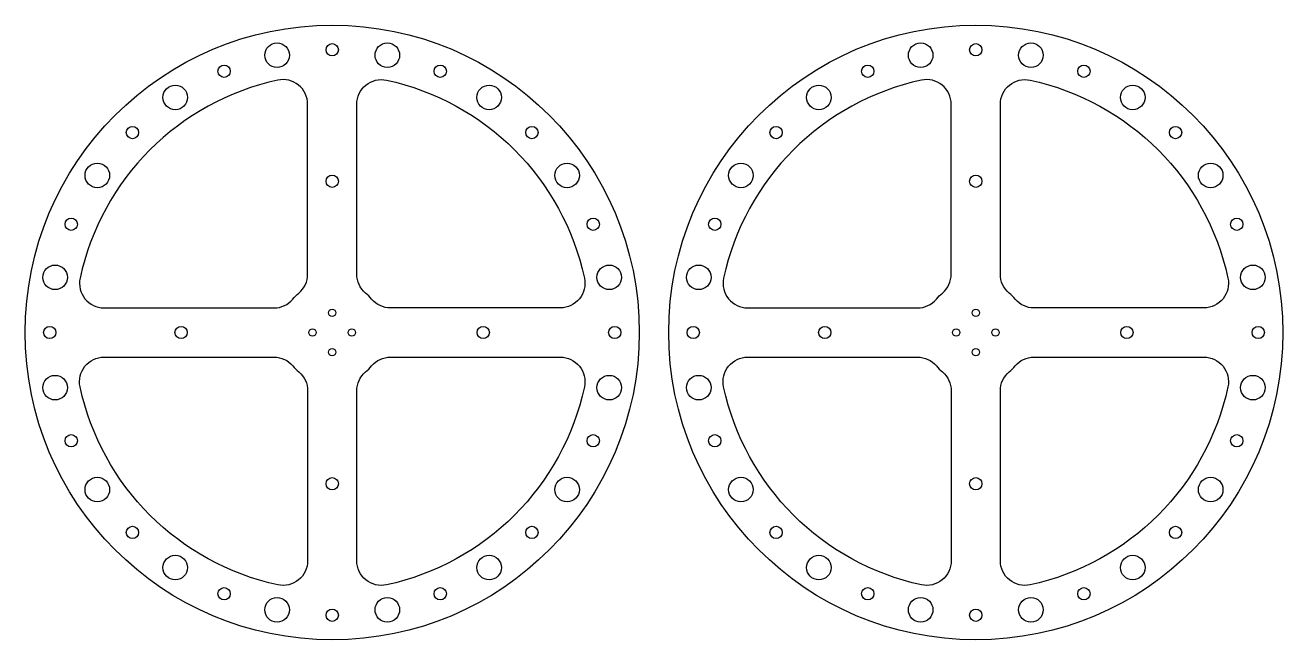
# Model space of a CAD drawing. Header units: millimetres. Extents: x 2214 to 2726, y 1064 to 1314.
import ezdxf

# ---------------------------------------------------------------- set-up
doc = ezdxf.new("R2010")
doc.units = ezdxf.units.MM
doc.layers.add('1', color=1, linetype='Continuous')
doc.layers.add('2', color=3, linetype='Continuous')

msp = doc.modelspace()

# ---------------------------------------------------------------- linework, layer by layer
for centre, radius in [((2317.03, 1302.03), 5), ((2339.46, 1304.24), 2.5), ((2361.9, 1302.03), 5), ((2579.02, 1302.03), 5), ((2601.46, 1304.24), 2.5), ((2623.89, 1302.03), 5), ((2295.46, 1295.49), 2.5), ((2383.47, 1295.49), 2.5), ((2557.45, 1295.49), 2.5), ((2645.46, 1295.49), 2.5), ((2275.57, 1284.86), 5), ((2403.35, 1284.86), 5), ((2537.57, 1284.86), 5), ((2665.35, 1284.86), 5), ((2258.15, 1270.56), 2.5), ((2420.78, 1270.56), 2.5), ((2520.14, 1270.56), 2.5), ((2682.77, 1270.56), 2.5), ((2243.84, 1253.13), 5), ((2435.08, 1253.13), 5), ((2505.84, 1253.13), 5), ((2697.08, 1253.13), 5), ((2339.46, 1250.74), 2.5), ((2601.46, 1250.74), 2.5), ((2233.22, 1233.25), 2.5), ((2445.71, 1233.25), 2.5), ((2495.21, 1233.25), 2.5), ((2707.7, 1233.25), 2.5), ((2226.67, 1211.68), 5), ((2452.25, 1211.68), 5), ((2488.67, 1211.68), 5), ((2714.25, 1211.68), 5), ((2339.46, 1197.24), 1.5), ((2601.46, 1197.24), 1.5), ((2224.46, 1189.24), 2.5), ((2277.96, 1189.24), 2.5), ((2331.46, 1189.24), 1.5), ((2347.46, 1189.24), 1.5), ((2400.96, 1189.24), 2.5), ((2454.46, 1189.24), 2.5), ((2486.46, 1189.24), 2.5), ((2539.96, 1189.24), 2.5), ((2593.46, 1189.24), 1.5), ((2609.46, 1189.24), 1.5), ((2662.96, 1189.24), 2.5), ((2716.46, 1189.24), 2.5), ((2339.46, 1181.24), 1.5), ((2601.46, 1181.24), 1.5), ((2226.67, 1166.81), 5), ((2452.25, 1166.81), 5), ((2488.67, 1166.81), 5), ((2714.25, 1166.81), 5), ((2233.22, 1145.23), 2.5), ((2445.71, 1145.23), 2.5), ((2495.21, 1145.23), 2.5), ((2707.7, 1145.23), 2.5), ((2243.84, 1125.35), 5), ((2339.46, 1127.74), 2.5), ((2435.08, 1125.35), 5), ((2505.84, 1125.35), 5), ((2601.46, 1127.74), 2.5), ((2697.08, 1125.35), 5), ((2258.15, 1107.93), 2.5), ((2420.78, 1107.93), 2.5), ((2520.14, 1107.93), 2.5), ((2682.77, 1107.93), 2.5), ((2275.57, 1093.62), 5), ((2403.35, 1093.62), 5), ((2537.57, 1093.62), 5), ((2665.35, 1093.62), 5), ((2295.46, 1083), 2.5), ((2383.47, 1083), 2.5), ((2557.45, 1083), 2.5), ((2645.46, 1083), 2.5), ((2317.03, 1076.45), 5), ((2361.9, 1076.45), 5), ((2579.02, 1076.45), 5), ((2623.89, 1076.45), 5), ((2339.46, 1074.24), 2.5), ((2601.46, 1074.24), 2.5)]:
    msp.add_circle(centre, radius)
at = {"layer": '1'}
for points in [[(2323.42, 1202.79, -0.042107), (2325.92, 1205.29, 0.220881), (2329.46, 1212.93), (2329.46, 1282.11, 0.477796), (2317.36, 1291.89, 0.29476), (2236.82, 1211.35, 0.477796), (2246.59, 1199.24), (2315.78, 1199.24, 0.220881)], [(2363.15, 1199.24, -0.220881), (2355.51, 1202.79, 0.042107), (2353.01, 1205.29, -0.220881), (2349.46, 1212.93), (2349.46, 1282.11, -0.477796), (2361.57, 1291.89, -0.29476), (2442.11, 1211.35, -0.477796), (2432.33, 1199.24)], [(2585.41, 1202.79, -0.042107), (2587.91, 1205.29, 0.220881), (2591.46, 1212.93), (2591.46, 1282.11, 0.477796), (2579.35, 1291.89, 0.29476), (2498.81, 1211.35, 0.477796), (2508.59, 1199.24), (2577.77, 1199.24, 0.220881)], [(2625.14, 1199.24, -0.220881), (2617.5, 1202.79, 0.042107), (2615, 1205.29, -0.220881), (2611.46, 1212.93), (2611.46, 1282.11, -0.477796), (2623.56, 1291.89, -0.29476), (2704.1, 1211.35, -0.477796), (2694.33, 1199.24)], [(2323.42, 1175.69, 0.042107), (2325.92, 1173.2, -0.220881), (2329.46, 1165.56), (2329.46, 1096.37, -0.477796), (2317.36, 1086.6, -0.29476), (2236.82, 1167.14, -0.477796), (2246.59, 1179.24), (2315.78, 1179.24, -0.220881)], [(2349.46, 1096.37), (2349.46, 1165.56, -0.220881), (2353.01, 1173.2, 0.042107), (2355.51, 1175.69, -0.220881), (2363.15, 1179.24), (2432.33, 1179.24, -0.477796), (2442.11, 1167.14, -0.29476), (2361.57, 1086.6, -0.477796)], [(2585.41, 1175.69, 0.042107), (2587.91, 1173.2, -0.220881), (2591.46, 1165.56), (2591.46, 1096.37, -0.477796), (2579.35, 1086.6, -0.29476), (2498.81, 1167.14, -0.477796), (2508.59, 1179.24), (2577.77, 1179.24, -0.220881)], [(2611.46, 1096.37), (2611.46, 1165.56, -0.220881), (2615, 1173.2, 0.042107), (2617.5, 1175.69, -0.220881), (2625.14, 1179.24), (2694.33, 1179.24, -0.477796), (2704.1, 1167.14, -0.29476), (2623.56, 1086.6, -0.477796)]]:
    msp.add_lwpolyline(points, format="xyb", close=True, dxfattribs=at)
at = {"layer": '2'}
for centre in [(2339.46, 1189.24), (2601.46, 1189.24)]:
    msp.add_circle(centre, 125, dxfattribs=at)

doc.saveas('drawing.dxf')
